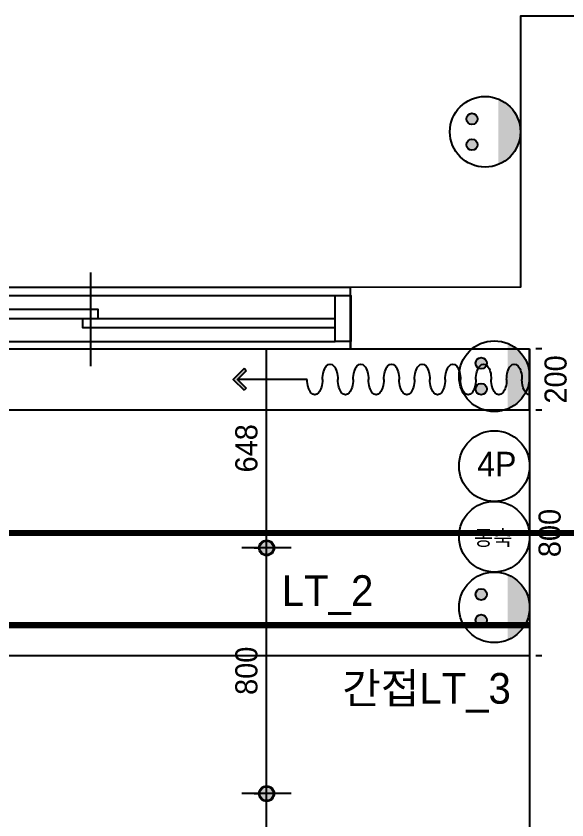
# Model space of a CAD drawing. Header units: millimetres. Extents: x 332171 to 384371, y 54317 to 89920.
# Drawn here: x 368527 to 370322, y 65602 to 68219 of the extents above; entities that cross this region are included whole.
import ezdxf

# ---------------------------------------------------------------- set-up
doc = ezdxf.new("R2010")
doc.units = ezdxf.units.MM
doc.header["$LTSCALE"] = 60
doc.linetypes.add('HID', pattern=[2.5, 1.5, -1])
doc.linetypes.add('HID2', pattern=[1, 0.5, -0.5])
for name, color, linetype in [('01. F-소품', 3, 'Continuous'), ('04-WIN', 4, 'Continuous'), ('07-DIM WAL', 5, 'Continuous'), ('2CONTINUOUS', 2, 'Continuous'), ('3.기호.계단선', 30, 'Continuous'), ('_LIBR', 4, 'Continuous'), ('CEIL-LIGHT', 7, 'Continuous'), ('RC-LIGHT', 7, 'Continuous'), ('설비', 140, 'Continuous')]:
    doc.layers.add(name, color=color, linetype=linetype)
doc.styles.add('YOURNAME', font='HY울릉도M.TTF')
doc.styles.add('코레일둥고', font='Korail_Round_Gothic_Medium.ttf')
doc.dimstyles.new('40', dxfattribs={"dimscale": 40, "dimtxt": 1.8, "dimasz": 0.9, "dimexe": 0.5, "dimexo": 1, "dimgap": 0.7, "dimtad": 1, "dimdec": 0, "dimzin": 0, "dimdsep": 46, "dimtxsty": 'YOURNAME', "dimblk": 'NONE', "dimcen": 0, "dimclrd": 1, "dimclre": 1, "dimclrt": 7, "dimadec": 0, "dimazin": 0, "dimtfac": 1, "dimtdec": 0, "dimtix": 1, "dimtmove": 2, "dimatfit": 3, "dimldrblk": 'NONE', "dimfxl": 1, "dimtolj": 1, "dimtzin": 0, "dimarcsym": 0})

# ---------------------------------------------------------------- blocks, each defined once
blk = doc.blocks.new('floorplan')
at = {"layer": '04-WIN'}
blk.add_lwpolyline([(372764.9, 99547.4), (376359.7, 99547.4), (376359.7, 99746.7), (372764.9, 99746.7)], close=True, dxfattribs=at)
at = {"layer": '2CONTINUOUS'}
for p, q in [((376359.9, 99547.4), (376359.7, 99746.7)), ((376359.9, 99547.4), (376942.9, 99547.4)), ((376942.9, 99547.4), (376942.9, 96964.4))]:
    blk.add_line(p, q, dxfattribs=at)
blk.add_lwpolyline([(377112.9, 100630.4), (376912.9, 100630.4), (376912.9, 99747.2), (376359.7, 99746.7)], dxfattribs=at)
blk = doc.blocks.new('CJSWJD')
at = {"layer": '_LIBR'}
for p, q in [((368769.8, 67383.9), (368769.8, 67078.9)), ((366072.3, 67308.7), (369567.3, 67308.9)), ((366072.3, 67158.7), (369567.3, 67158.9))]:
    blk.add_line(p, q, dxfattribs=at)
for points in [[(369617.3, 67158.9), (369567.3, 67158.9), (369567.3, 67308.9), (369617.3, 67308.9)], [(366844.8, 67233.7), (368794.8, 67233.9), (368794.8, 67263.9), (366844.8, 67263.7)]]:
    blk.add_lwpolyline(points, close=True, dxfattribs=at)
blk.add_lwpolyline([(369567.3, 67203.9), (368744.8, 67203.9), (368744.8, 67233.9), (369567.3, 67233.9)], dxfattribs=at)
blk.add_blockref('floorplan', (-6742.6, -32411.6))
blk = doc.blocks.new('FFSFDF')
at = {"layer": '01. F-소품'}
blk.add_hatch(color=8, dxfattribs=at).paths.add_polyline_path([(1567672.9, 1746751.1), (1567679.9, 1746744.1), (1567715.3, 1746779.4), (1567679.9, 1746814.8), (1567672.9, 1746807.7), (1567701.2, 1746779.4)])
at = {"layer": '01. F-소품', "color": 8}
for p, q in [((1567672.9, 1746807.7), (1567679.9, 1746814.8)), ((1567474.8, 1746779.4), (1567701.2, 1746779.4)), ((1567672.9, 1746751.1), (1567679.9, 1746744.1))]:
    blk.add_line(p, q, dxfattribs=at)
for points in [[(1567679.9, 1746814.8), (1567715.3, 1746779.4), (1567679.9, 1746744.1)], [(1567672.9, 1746807.7), (1567701.2, 1746779.4), (1567672.9, 1746751.1)]]:
    blk.add_lwpolyline(points, dxfattribs=at)
for centre, start_param, end_param in [((1566799.8, 1746779.4), 1.570796, 4.712389), ((1566899.8, 1746779.4), 1.570796, 4.712389), ((1566999.8, 1746779.4), 1.570796, 4.712389), ((1567099.8, 1746779.4), 1.570796, 4.712389), ((1567199.8, 1746779.4), 1.570796, 4.712389), ((1567299.8, 1746779.4), 1.570796, 4.712389), ((1567399.8, 1746779.4), 1.570796, 4.712389), ((1566749.8, 1746779.4), 6.283185, 7.853982), ((1566849.8, 1746779.4), 4.712389, 7.853982), ((1566949.8, 1746779.4), 4.712389, 7.853982), ((1567049.8, 1746779.4), 4.712389, 7.853982), ((1567149.8, 1746779.4), 4.712389, 7.853982), ((1567249.8, 1746779.4), 4.712389, 7.853982), ((1567349.8, 1746779.4), 4.712389, 7.853982), ((1567449.8, 1746779.4), 4.712389, 7.853982)]:
    blk.add_ellipse(centre, major_axis=(0, -50), ratio=0.5, start_param=start_param, end_param=end_param, dxfattribs=at)
blk = doc.blocks.new('*D119')
at = {"layer": '07-DIM WAL', "color": 1, "lineweight": -2}
for p, q in [((370200.4, 66935.7), (370200.4, 66135.7)), ((370240.4, 66935.7), (370220.4, 66935.7)), ((370240.4, 66135.7), (370220.4, 66135.7))]:
    blk.add_line(p, q, dxfattribs=at)
at = {"layer": 'Defpoints', "color": 0}
for p in [(370200.4, 66935.7), (370200.4, 66135.7), (370200.4, 66135.7)]:
    blk.add_point(p, dxfattribs=at)
at = {"layer": '07-DIM WAL', "color": 7, "insert": (370265.9, 66535.7), "char_height": 72, "attachment_point": 5, "rotation": 90, "style": 'YOURNAME'}
blk.add_mtext('\\A1;800', dxfattribs=at)
blk = doc.blocks.new('_None')
blk = doc.blocks.new('*D120')
at = {"layer": '07-DIM WAL', "color": 1, "lineweight": -2}
for p, q in [((370200.4, 66935.7), (370200.4, 67135.7)), ((370240.4, 67135.7), (370220.4, 67135.7)), ((370240.4, 66935.7), (370220.4, 66935.7))]:
    blk.add_line(p, q, dxfattribs=at)
at = {"layer": 'Defpoints', "color": 0}
for p in [(370200.4, 67135.7), (370200.4, 67135.7), (370200.4, 66935.7)]:
    blk.add_point(p, dxfattribs=at)
at = {"layer": '07-DIM WAL', "color": 7, "insert": (370285.2, 67035.7), "char_height": 72, "attachment_point": 5, "rotation": 90, "style": 'YOURNAME'}
blk.add_mtext('\\A1;200', dxfattribs=at)
blk = doc.blocks.new('egoo')
at = {"layer": '설비'}
h = blk.add_hatch(color=140, dxfattribs=at)
edge = h.paths.add_edge_path()
edge.add_arc((1015645.3, 443433.7), 22.3, 0, 360)
h = blk.add_hatch(color=140, dxfattribs=at)
edge = h.paths.add_edge_path()
edge.add_arc((1015747.7, 443433.7), 22.3, 0, 360)
h = blk.add_hatch(color=140, dxfattribs=at)
edge = h.paths.add_edge_path()
edge.add_line((1015826.3, 443329.1), (1015566.6, 443329.1))
edge.add_ellipse((1015696.5, 443381.5), major_axis=(99, 99), ratio=1, start_angle=156.9578, end_angle=293.0422)
at = {"layer": '설비', "color": 140}
for centre, radius in [((1015696.5, 443381.5), 140), ((1015645.3, 443433.7), 22.3), ((1015747.7, 443433.7), 22.3)]:
    blk.add_circle(centre, radius, dxfattribs=at)
blk = doc.blocks.new('1')
at = {"linetype": 'Continuous'}
h = blk.add_hatch(color=4, dxfattribs=at)
h.dxf.hatch_style = 1
edge = h.paths.add_edge_path()
edge.add_arc((11539653.5, -14273503.8), 37.5, 0, 360)
at = {"color": 1, "linetype": 'Continuous'}
for p, q in [((11539653.5, -14273637.1), (11539653.5, -14273370.5)), ((11539520.2, -14273503.8), (11539786.8, -14273503.8))]:
    blk.add_line(p, q, dxfattribs=at)
at = {"color": 4, "linetype": 'Continuous'}
for radius in [41.5, 37.5]:
    blk.add_circle((11539653.5, -14273503.8), radius, dxfattribs=at)
blk = doc.blocks.new('*D251')
at = {"layer": '07-DIM WAL', "color": 1, "lineweight": -2}
for p, q in [((369303.4, 65687.2), (369323.4, 65687.2)), ((369343.4, 64887.2), (369343.4, 65687.2)), ((369303.4, 64887.2), (369323.4, 64887.2))]:
    blk.add_line(p, q, dxfattribs=at)
at = {"layer": 'Defpoints', "color": 0}
for p in [(369343.4, 65687.2), (369343.4, 65687.2), (369343.4, 64887.2)]:
    blk.add_point(p, dxfattribs=at)
at = {"layer": '07-DIM WAL', "color": 7, "insert": (369277.9, 65287.2), "char_height": 72, "attachment_point": 5, "rotation": 90, "style": 'YOURNAME'}
blk.add_mtext('\\A1;800', dxfattribs=at)
blk = doc.blocks.new('*D252')
at = {"layer": '07-DIM WAL', "color": 1, "lineweight": -2}
for p, q in [((369343.4, 65687.2), (369343.4, 66487.2)), ((369383.4, 66487.2), (369363.4, 66487.2)), ((369383.4, 65687.2), (369363.4, 65687.2))]:
    blk.add_line(p, q, dxfattribs=at)
at = {"layer": 'Defpoints', "color": 0}
for p in [(369343.4, 66487.2), (369343.4, 66487.2), (369343.4, 65687.2)]:
    blk.add_point(p, dxfattribs=at)
at = {"layer": '07-DIM WAL', "color": 7, "insert": (369277.9, 66087.2), "char_height": 72, "attachment_point": 5, "rotation": 90, "style": 'YOURNAME'}
blk.add_mtext('\\A1;800', dxfattribs=at)
blk = doc.blocks.new('*D253')
at = {"layer": '07-DIM WAL', "color": 1, "lineweight": -2}
for p, q in [((369303.4, 67135.7), (369323.4, 67135.7)), ((369343.4, 66487.2), (369343.4, 67135.7)), ((369303.4, 66487.2), (369323.4, 66487.2))]:
    blk.add_line(p, q, dxfattribs=at)
at = {"layer": 'Defpoints', "color": 0}
for p in [(369343.4, 67135.7), (369343.4, 67135.7), (369343.4, 66487.2)]:
    blk.add_point(p, dxfattribs=at)
at = {"layer": '07-DIM WAL', "color": 7, "insert": (369277.8, 66811.5), "char_height": 72, "attachment_point": 5, "rotation": 90, "style": 'YOURNAME'}
blk.add_mtext('\\A1;648', dxfattribs=at)

msp = doc.modelspace()

# ---------------------------------------------------------------- linework, layer by layer
at = {"layer": '3.기호.계단선', "color": 140, "linetype": 'HID2', "const_width": 20}
msp.add_lwpolyline([(370770.4, 66535.7), (365397.1, 66535.7), (365397.1, 67517.5), (365312.5, 67416), (365397.1, 67416)], dxfattribs=at)
at = {"layer": '3.기호.계단선', "color": 10, "linetype": 'HID', "const_width": 20}
msp.add_lwpolyline([(370200.4, 66235.7), (365286.4, 66235.7)], dxfattribs=at)
at = {"layer": 'CEIL-LIGHT'}
for p, q in [((370200.4, 66935.7), (365286.4, 66935.7)), ((370200.4, 66135.7), (365286.4, 66135.7))]:
    msp.add_line(p, q, dxfattribs=at)
at = {"layer": '설비', "color": 140}
for centre in [(370085.4, 66753.7), (370085.4, 66523.7)]:
    msp.add_circle(centre, 115, dxfattribs=at)

# ---------------------------------------------------------------- block references
msp.add_blockref('CJSWJD', (0, 0))
at = {"color": 0, "xscale": -1}
msp.add_blockref('FFSFDF', (1936950.1, -1679743.7), dxfattribs=at)
at = {"layer": 'RC-LIGHT', "xscale": 0.6024096385271789, "yscale": 0.6024096385271789, "zscale": 0.6024096385271789, "rotation": 90.00000000000001}
for p in [(-8229152.9, -6885111.3), (-8229152.9, -6885911.3)]:
    msp.add_blockref('1', p, dxfattribs=at)
at = {"layer": '설비', "color": 140, "xscale": 0.8214285869294655, "yscale": 0.8214285869294655, "zscale": 0.8214285869294655, "rotation": 90}
for p in [(734261.6, -766480.1), (734291.6, -767275.9), (734291.6, -768028.4)]:
    msp.add_blockref('egoo', p, dxfattribs=at)

# ---------------------------------------------------------------- texts
at = {"layer": '3.기호.계단선', "style": '코레일둥고'}
for s, p in [('LT_2', (369393, 66298.2)), ('간접LT_3', (369590, 65980))]:
    msp.add_text(s, height=100, dxfattribs=at).set_placement(p)
at = {"layer": '설비', "color": 140, "style": '코레일둥고'}
for s, height, p in [('4P', 80, (370029.4, 66720.1)), ('동축', 50, (370018.7, 66495.3))]:
    msp.add_text(s, height=height, dxfattribs=at).set_placement(p)

# ---------------------------------------------------------------- dimensions: what is measured, and where the dimension line sits
at = {"layer": '07-DIM WAL'}
for base, p1, p2, picture, middle in [((369343.3589183, 67135.7356465), (369343.3589183, 66487.2356465), (369343.3589183, 67135.7356465), '*D253', (369277.8249635, 66811.4856465)), ((369343.4, 66487.2), (369343.4, 65687.2), (369343.4, 66487.2), '*D252', (369277.9, 66087.2)), ((369343.4, 65687.2), (369343.4, 64887.2), (369343.4, 65687.2), '*D251', (369277.9, 65287.2))]:
    dim = msp.add_linear_dim(base=base, p1=p1, p2=p2, angle=90, dimstyle='40', override={"dimfxl": 1.25}, dxfattribs=at)
    dim.commit()
    dim.dimension.update_dxf_attribs({"geometry": picture, "text_midpoint": middle})
for base, p2, picture, middle in [((370200.4, 67135.7), (370200.4, 67135.7), '*D120', (370285.2, 67035.7)), ((370200.4, 66135.7), (370200.4, 66135.7), '*D119', (370265.9, 66535.7))]:
    dim = msp.add_linear_dim(base=base, p1=(370200.4, 66935.7), p2=p2, angle=90, dimstyle='40', override={"dimfxl": 1.25}, dxfattribs=at)
    dim.commit()
    dim.dimension.update_dxf_attribs({"geometry": picture, "text_midpoint": middle, "dimtype": 160})

doc.saveas('drawing.dxf')
